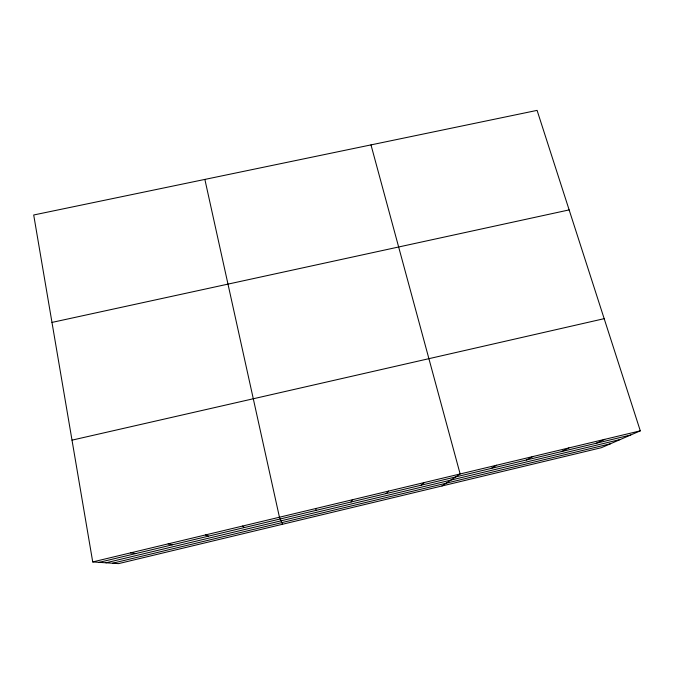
<?xml version="1.0" encoding="UTF-8"?>
<svg xmlns="http://www.w3.org/2000/svg" width="674" height="674" viewBox="0 0 674 674"><rect width="100%" height="100%" fill="white"/><g stroke="black" fill="none" stroke-linecap="round" stroke-linejoin="round"><path stroke-width="1.01" d="M315.752 510.454L316.055 508.466M351.053 502.004L352.435 499.754M386.135 493.595L388.569 491.102M420.989 485.246L424.468 482.508M441.942 485.979L460.14 473.974L370.986 144.893M491.093 468.447L496.645 465.229M526.327 460.005L532.915 456.542M561.332 451.622L568.949 447.924M596.119 443.29L604.738 439.355M640.3 430.838L601.444 447.679L118.557 563.624L92.726 561.931L33.7 214.989L537.085 110.376L640.3 430.838L92.726 561.931M99.145 562.352L630.687 435.008M105.978 562.798L620.417 439.456M112.566 563.237L610.492 443.762M72.008 440.147L604.174 318.667M51.974 322.416L569.142 209.9M130.571 552.874L135.828 553.565M168.155 543.876L172.274 544.828M205.503 534.937L208.493 536.159M242.598 526.049L244.477 527.531M282.583 524.237L279.449 517.228L204.871 179.419"/></g></svg>
